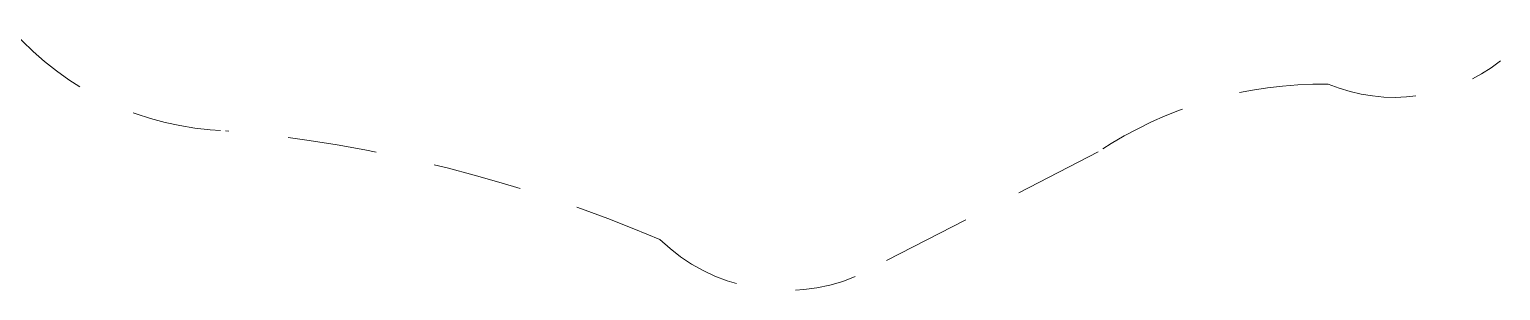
# Model space of a CAD drawing. Header units: metres. Extents: x 314728 to 315901, y 6265229 to 6266735.
# Drawn here: x 315337.66 to 315387.1, y 6265977.11 to 6265985.87 of the extents above; entities that cross this region are included whole.
import ezdxf

# ---------------------------------------------------------------- set-up
doc = ezdxf.new("R2010")
doc.units = ezdxf.units.M
doc.linetypes.add('Dash', pattern=[5, 3, -2])
doc.layers.add('Cadastre Developer_SP_EXT', color=250, linetype='Continuous', lineweight=5)

msp = doc.modelspace()

# ---------------------------------------------------------------- linework, layer by layer
at = {"layer": 'Cadastre Developer_SP_EXT', "linetype": 'Dash'}
for points in [[(315344.248, 6265982.475, -0.206934), (315337.068, 6265985.875)], [(315387.1, 6265984.82, -0.269869), (315381.311, 6265984.038)], [(315381.311, 6265984.038, 0.15231), (315373.579, 6265981.764)], [(315358.852, 6265978.818, 0.07928), (315344.248, 6265982.475)], [(315365.416, 6265977.577, -0.299141), (315358.852, 6265978.818)]]:
    msp.add_lwpolyline(points, format="xyb", dxfattribs=at)
msp.add_lwpolyline([(315373.579, 6265981.764), (315365.416, 6265977.577)], dxfattribs=at)

doc.saveas('drawing.dxf')
